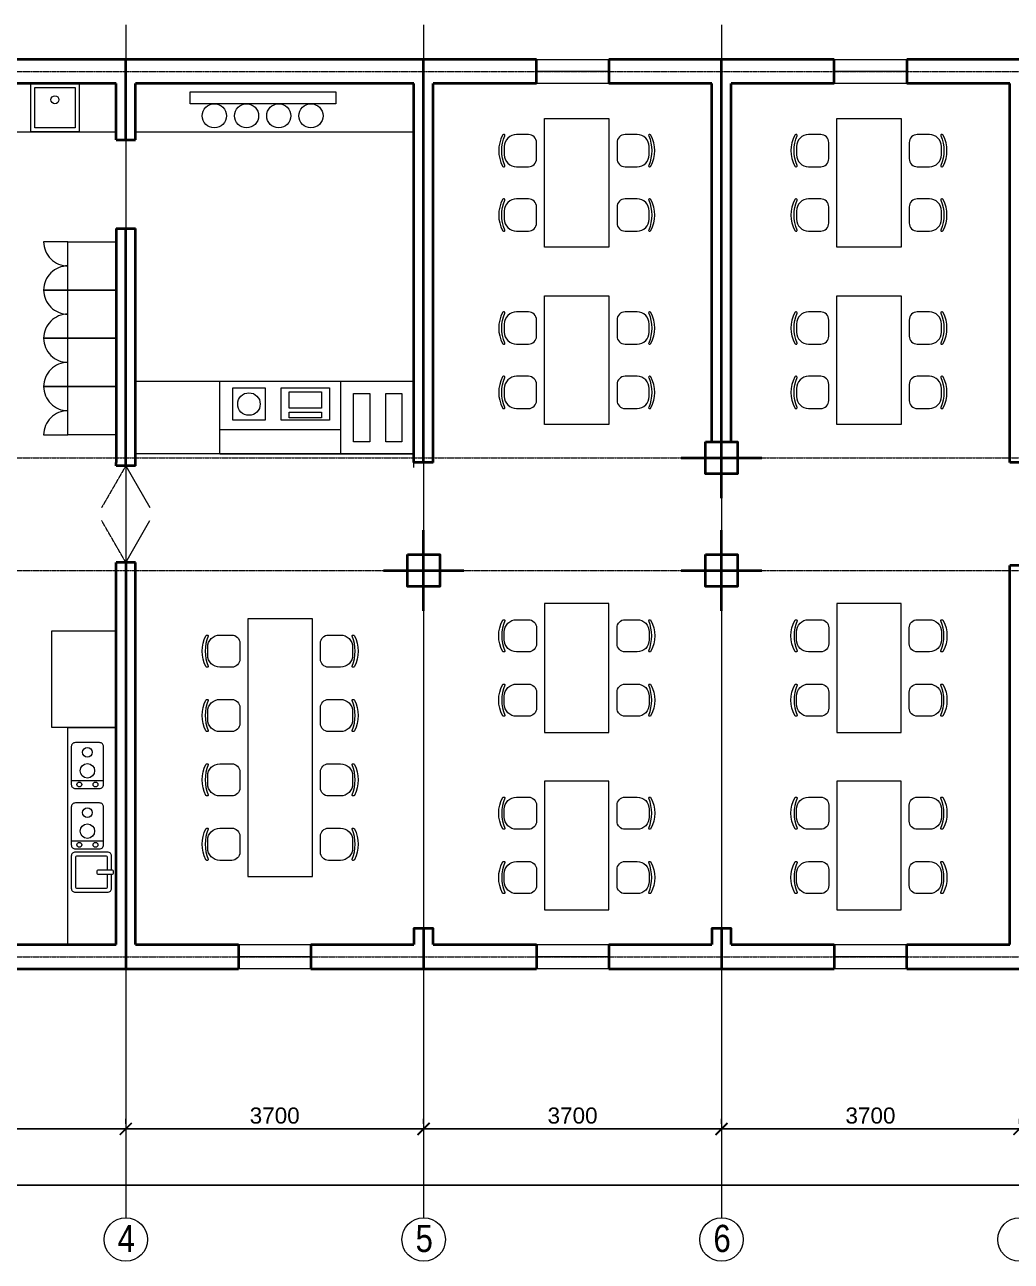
# Model space of a CAD drawing. Header units: millimetres. Extents: x 52 to 69096, y 37 to 64062.
# Drawn here: x 14675 to 26929, y 2065 to 17433 of the extents above; entities that cross this region are included whole.
import ezdxf

# ---------------------------------------------------------------- set-up
doc = ezdxf.new("R2010")
doc.units = ezdxf.units.MM
doc.linetypes.add('ACAD_ISO02W100', pattern=[15, 12, -3])
doc.linetypes.add('ACAD_ISO04W100', pattern=[30, 24, -3, 0, -3])
for name, color, linetype, lineweight, true_color in [('мебель', 7, 'Continuous', 18, 0x000000), ('окна', 7, 'Continuous', 18, 0x000000), ('оси', 7, 'Continuous', 18, 0x000000), ('оси @ 100', 7, 'Continuous', 18, 0x000000), ('перегородки', 7, 'Continuous', 40, 0x000000), ('разрез', 7, 'Continuous', 25, 0x000000), ('разрез @ 5', 7, 'Continuous', 25, 0x000000), ('стены', 7, 'Continuous', 40, 0x000000), ('фасад', 7, 'Continuous', 25, 0x000000), ('фасад @ 100', 7, 'Continuous', 25, 0x000000)]:
    doc.layers.add(name, color=color, linetype=linetype, lineweight=lineweight, true_color=true_color)
doc.styles.get("Standard").update_dxf_attribs({"font": 'arial.ttf'})
doc.styles.add('стиль6', font='ARIALN.TTF')
doc.dimstyles.new('Копиягг', dxfattribs={"dimtxt": 2, "dimasz": 1.5, "dimexe": 1.25, "dimexo": 0.625, "dimtad": 1, "dimdec": 0, "dimtxsty": 'Standard', "dimblk": 'ARCHTICK', "dimcen": 2.5, "dimadec": 0, "dimazin": 0, "dimtfac": 1, "dimtdec": 0, "dimtmove": 0, "dimatfit": 3, "dimfxl": 1, "dimarcsym": 0})

# ---------------------------------------------------------------- blocks, each defined once
blk = doc.blocks.new('_ArchTick')
at = {"color": 0, "linetype": 'ByBlock', "const_width": 0.15}
blk.add_lwpolyline([(-0.5, -0.5), (0.5, 0.5)], dxfattribs=at)
blk = doc.blocks.new('*D51')
at = {"layer": 'Defpoints', "color": 0, "linetype": 'ByBlock', "transparency": 16777216}
for p in [(19630, 3710), (23330, 3710), (23330, 3710)]:
    blk.add_point(p, dxfattribs=at)
at = {"layer": 'оси', "color": 0, "linetype": 'ByBlock', "lineweight": -2, "transparency": 16777216}
for p, q in [((19630, 3773), (19630, 3835)), ((19630, 3710), (23330, 3710)), ((23330, 3773), (23330, 3835))]:
    blk.add_line(p, q, dxfattribs=at)
at = {"layer": 'оси', "color": 0, "linetype": 'ByBlock', "lineweight": -2, "transparency": 16777216, "xscale": 150, "yscale": 150, "zscale": 150, "rotation": 180}
blk.add_blockref('_ArchTick', (19630, 3710), dxfattribs=at)
at = {"layer": 'оси', "color": 0, "linetype": 'ByBlock', "lineweight": -2, "transparency": 16777216, "xscale": 150, "yscale": 150, "zscale": 150}
blk.add_blockref('_ArchTick', (23330, 3710), dxfattribs=at)
at = {"layer": 'оси', "color": 0, "linetype": 'ByBlock', "transparency": 16777216, "insert": (21480, 3875), "char_height": 200, "attachment_point": 5}
blk.add_mtext('3700', dxfattribs=at)
blk = doc.blocks.new('*D52')
at = {"layer": 'Defpoints', "color": 0, "linetype": 'ByBlock', "transparency": 16777216}
for p in [(15930, 3710), (19630, 3710), (19630, 3710)]:
    blk.add_point(p, dxfattribs=at)
at = {"layer": 'оси', "color": 0, "linetype": 'ByBlock', "lineweight": -2, "transparency": 16777216}
for p, q in [((15930, 3773), (15930, 3835)), ((15930, 3710), (19630, 3710)), ((19630, 3773), (19630, 3835))]:
    blk.add_line(p, q, dxfattribs=at)
at = {"layer": 'оси', "color": 0, "linetype": 'ByBlock', "lineweight": -2, "transparency": 16777216, "xscale": 150, "yscale": 150, "zscale": 150, "rotation": 180}
blk.add_blockref('_ArchTick', (15930, 3710), dxfattribs=at)
at = {"layer": 'оси', "color": 0, "linetype": 'ByBlock', "lineweight": -2, "transparency": 16777216, "xscale": 150, "yscale": 150, "zscale": 150}
blk.add_blockref('_ArchTick', (19630, 3710), dxfattribs=at)
at = {"layer": 'оси', "color": 0, "linetype": 'ByBlock', "transparency": 16777216, "insert": (17780, 3875), "char_height": 200, "attachment_point": 5}
blk.add_mtext('3700', dxfattribs=at)
blk = doc.blocks.new('*D53')
at = {"layer": 'Defpoints', "color": 0, "linetype": 'ByBlock', "transparency": 16777216}
for p in [(12230, 3710), (15930, 3710), (15930, 3710)]:
    blk.add_point(p, dxfattribs=at)
at = {"layer": 'оси', "color": 0, "linetype": 'ByBlock', "lineweight": -2, "transparency": 16777216}
for p, q in [((12230, 3773), (12230, 3835)), ((12230, 3710), (15930, 3710)), ((15930, 3773), (15930, 3835))]:
    blk.add_line(p, q, dxfattribs=at)
at = {"layer": 'оси', "color": 0, "linetype": 'ByBlock', "lineweight": -2, "transparency": 16777216, "xscale": 150, "yscale": 150, "zscale": 150, "rotation": 180}
blk.add_blockref('_ArchTick', (12230, 3710), dxfattribs=at)
at = {"layer": 'оси', "color": 0, "linetype": 'ByBlock', "lineweight": -2, "transparency": 16777216, "xscale": 150, "yscale": 150, "zscale": 150}
blk.add_blockref('_ArchTick', (15930, 3710), dxfattribs=at)
at = {"layer": 'оси', "color": 0, "linetype": 'ByBlock', "transparency": 16777216, "insert": (14080, 3875), "char_height": 200, "attachment_point": 5}
blk.add_mtext('3700', dxfattribs=at)
blk = doc.blocks.new('*D56')
at = {"layer": 'Defpoints', "color": 0, "linetype": 'ByBlock', "transparency": 16777216}
for p in [(23330, 3710), (27030, 3710), (27030, 3710)]:
    blk.add_point(p, dxfattribs=at)
at = {"layer": 'оси', "color": 0, "linetype": 'ByBlock', "lineweight": -2, "transparency": 16777216}
for p, q in [((23330, 3773), (23330, 3835)), ((23330, 3710), (27030, 3710)), ((27030, 3773), (27030, 3835))]:
    blk.add_line(p, q, dxfattribs=at)
at = {"layer": 'оси', "color": 0, "linetype": 'ByBlock', "lineweight": -2, "transparency": 16777216, "xscale": 150, "yscale": 150, "zscale": 150, "rotation": 180}
blk.add_blockref('_ArchTick', (23330, 3710), dxfattribs=at)
at = {"layer": 'оси', "color": 0, "linetype": 'ByBlock', "lineweight": -2, "transparency": 16777216, "xscale": 150, "yscale": 150, "zscale": 150}
blk.add_blockref('_ArchTick', (27030, 3710), dxfattribs=at)
at = {"layer": 'оси', "color": 0, "linetype": 'ByBlock', "transparency": 16777216, "insert": (25180, 3875), "char_height": 200, "attachment_point": 5}
blk.add_mtext('3700', dxfattribs=at)
blk = doc.blocks.new('*D81')
at = {"layer": 'Defpoints', "color": 0, "linetype": 'ByBlock', "transparency": 16777216}
for p in [(64030, 3013), (4830, 2605), (64030, 2605)]:
    blk.add_point(p, dxfattribs=at)
at = {"layer": 'фасад', "color": 0, "linetype": 'ByBlock', "lineweight": -2, "transparency": 16777216}
for p, q in [((4830, 2668), (4830, 3138)), ((64030, 2668), (64030, 3138)), ((4830, 3013), (64030, 3013))]:
    blk.add_line(p, q, dxfattribs=at)
at = {"layer": 'фасад', "color": 0, "linetype": 'ByBlock', "lineweight": -2, "transparency": 16777216, "xscale": 150, "yscale": 150, "zscale": 150, "rotation": 180}
blk.add_blockref('_ArchTick', (4830, 3013), dxfattribs=at)
at = {"layer": 'фасад', "color": 0, "linetype": 'ByBlock', "lineweight": -2, "transparency": 16777216, "xscale": 150, "yscale": 150, "zscale": 150}
blk.add_blockref('_ArchTick', (64030, 3013), dxfattribs=at)
at = {"layer": 'фасад', "color": 0, "linetype": 'ByBlock', "transparency": 16777216, "insert": (33673, 3189), "char_height": 200, "attachment_point": 5}
blk.add_mtext('59200', dxfattribs=at)

msp = doc.modelspace()

# ---------------------------------------------------------------- linework, layer by layer
at = {"layer": 'мебель', "linetype": 'ByBlock'}
for p, q in [((19510.3, 13000.7), (16050.3, 13000.7)), ((17100.3, 12100.7), (17100.3, 13000.7)), ((18600.3, 12100.7), (18600.3, 13000.7)), ((19510.3, 12100.7), (16050.3, 12100.7)), ((17100.3, 12100.7), (19510.3, 12100.7)), ((15210.3, 6000.7), (15210.3, 8700.7)), ((15210.3, 8700.7), (15810.3, 8700.7)), ((15253.8, 8040.7), (15653.8, 8040.7)), ((15253.8, 7290.7), (15653.8, 7290.7))]:
    msp.add_line(p, q, dxfattribs=at)
at = {"layer": 'мебель'}
for p, q in [((17447.6, 10047.8), (17447.6, 8447.8)), ((18247.6, 10047.8), (17447.6, 10047.8)), ((18247.6, 8447.8), (18247.6, 10047.8)), ((17447.6, 8447.8), (17447.6, 6847.8)), ((18247.6, 6847.8), (18247.6, 8447.8)), ((17447.6, 6847.8), (18247.6, 6847.8))]:
    msp.add_line(p, q, dxfattribs=at)
at = {"layer": 'мебель', "linetype": 'ByBlock'}
for points in [[(12350.3, 16700.7), (12350.3, 16100.7), (15810.3, 16100.7)], [(16050.3, 16100.7), (19510.3, 16100.7)], [(17100.3, 12400.7), (18600.3, 12400.7)]]:
    msp.add_lwpolyline(points, dxfattribs=at)
for points in [[(14750.3, 16700.7), (15350.3, 16700.7), (15350.3, 16100.7), (14750.3, 16100.7)], [(14800.3, 16650.7), (15300.3, 16650.7), (15300.3, 16150.7), (14800.3, 16150.7)], [(16730.3, 16600.7), (18538.2, 16600.7), (18538.2, 16450.7), (16730.3, 16450.7)], [(17260.3, 12918.7), (17660.3, 12918.7), (17660.3, 12518.7), (17260.3, 12518.7)], [(17860.3, 12918.7), (18460.3, 12918.7), (18460.3, 12518.7), (17860.3, 12518.7)], [(17960.3, 12868.7), (18360.3, 12868.7), (18360.3, 12668.7), (17960.3, 12668.7)], [(18760.3, 12850.7), (18960.3, 12850.7), (18960.3, 12250.7), (18760.3, 12250.7)], [(19160.3, 12850.7), (19360.3, 12850.7), (19360.3, 12250.7), (19160.3, 12250.7)], [(17960.3, 12618.7), (18360.3, 12618.7), (18360.3, 12548.7), (17960.3, 12548.7)], [(15810.3, 8700.7), (15010.3, 8700.7), (15010.3, 9900.7), (15810.3, 9900.7)]]:
    msp.add_lwpolyline(points, close=True, dxfattribs=at)
at = {"layer": 'мебель'}
for points in [[(21132.1, 14667.6), (21132.1, 16267.6), (21932.1, 16267.6), (21932.1, 14667.6)], [(24761.6, 14667.6), (24761.6, 16267.6), (25561.6, 16267.6), (25561.6, 14667.6)], [(15210.3, 14735.7), (15810.3, 14735.7), (15810.3, 14135.7), (15210.3, 14135.7)], [(15210.3, 14135.7), (15810.3, 14135.7), (15810.3, 13535.7), (15210.3, 13535.7)], [(21132.1, 12463.1), (21132.1, 14063.1), (21932.1, 14063.1), (21932.1, 12463.1)], [(24761.6, 12463.1), (24761.6, 14063.1), (25561.6, 14063.1), (25561.6, 12463.1)], [(15210.3, 13535.7), (15810.3, 13535.7), (15810.3, 12935.7), (15210.3, 12935.7)], [(15210.3, 12935.7), (15810.3, 12935.7), (15810.3, 12335.7), (15210.3, 12335.7)], [(21132.1, 10238.4), (21132.1, 8638.4), (21932.1, 8638.4), (21932.1, 10238.4)], [(24761.6, 10238.4), (24761.6, 8638.4), (25561.6, 8638.4), (25561.6, 10238.4)], [(21132.1, 8033.8), (21132.1, 6433.8), (21932.1, 6433.8), (21932.1, 8033.8)], [(24761.6, 8033.8), (24761.6, 6433.8), (25561.6, 6433.8), (25561.6, 8033.8)]]:
    msp.add_lwpolyline(points, close=True, dxfattribs=at)
for points in [[(20638.4, 15681.5, -0.2013542), (20638.4, 16053.8, 0.5360214), (20629.2, 16067.6), (20623.4, 16067.6, 0.2792053), (20610.2, 16059.6, 0.2456229), (20610.2, 15675.7, 0.2792053), (20623.4, 15667.6), (20629.2, 15667.6, 0.5360214)], [(21032.1, 15767.6), (21032.1, 15967.6, 0.4142136), (20932.1, 16067.6), (20782.1, 16067.6, 0.4142136), (20632.1, 15917.6), (20632.1, 15817.6, 0.4142136), (20782.1, 15667.6), (20932.1, 15667.6, 0.4142136)], [(22032.1, 15967.6), (22032.1, 15767.6, 0.4142136), (22132.1, 15667.6), (22282.1, 15667.6, 0.4142136), (22432.1, 15817.6), (22432.1, 15917.6, 0.4142136), (22282.1, 16067.6), (22132.1, 16067.6, 0.4142136)], [(22425.7, 16053.8, -0.2013542), (22425.7, 15681.5, 0.5360214), (22434.9, 15667.6), (22440.7, 15667.6, 0.2792053), (22454, 15675.7, 0.2456229), (22454, 16059.6, 0.2792053), (22440.7, 16067.6), (22434.9, 16067.6, 0.5360214)], [(24268, 15681.5, -0.2013542), (24268, 16053.8, 0.5360214), (24258.8, 16067.6), (24253, 16067.6, 0.2792053), (24239.7, 16059.6, 0.2456229), (24239.7, 15675.7, 0.2792053), (24253, 15667.6), (24258.8, 15667.6, 0.5360214)], [(24661.6, 15767.6), (24661.6, 15967.6, 0.4142136), (24561.6, 16067.6), (24411.6, 16067.6, 0.4142136), (24261.6, 15917.6), (24261.6, 15817.6, 0.4142136), (24411.6, 15667.6), (24561.6, 15667.6, 0.4142136)], [(25661.6, 15967.6), (25661.6, 15767.6, 0.4142136), (25761.6, 15667.6), (25911.6, 15667.6, 0.4142136), (26061.6, 15817.6), (26061.6, 15917.6, 0.4142136), (25911.6, 16067.6), (25761.6, 16067.6, 0.4142136)], [(26055.3, 16053.8, -0.2013542), (26055.3, 15681.5, 0.5360214), (26064.5, 15667.6), (26070.2, 15667.6, 0.2792053), (26083.5, 15675.7, 0.2456229), (26083.5, 16059.6, 0.2792053), (26070.2, 16067.6), (26064.5, 16067.6, 0.5360214)], [(20638.4, 14881.5, -0.2013542), (20638.4, 15253.8, 0.5360214), (20629.2, 15267.6), (20623.4, 15267.6, 0.2792053), (20610.2, 15259.6, 0.2456229), (20610.2, 14875.7, 0.2792053), (20623.4, 14867.6), (20629.2, 14867.6, 0.5360214)], [(21032.1, 14967.6), (21032.1, 15167.6, 0.4142136), (20932.1, 15267.6), (20782.1, 15267.6, 0.4142136), (20632.1, 15117.6), (20632.1, 15017.6, 0.4142136), (20782.1, 14867.6), (20932.1, 14867.6, 0.4142136)], [(22032.1, 15167.6), (22032.1, 14967.6, 0.4142136), (22132.1, 14867.6), (22282.1, 14867.6, 0.4142136), (22432.1, 15017.6), (22432.1, 15117.6, 0.4142136), (22282.1, 15267.6), (22132.1, 15267.6, 0.4142136)], [(22425.7, 15253.8, -0.2013542), (22425.7, 14881.5, 0.5360214), (22434.9, 14867.6), (22440.7, 14867.6, 0.2792053), (22454, 14875.7, 0.2456229), (22454, 15259.6, 0.2792053), (22440.7, 15267.6), (22434.9, 15267.6, 0.5360214)], [(24268, 14881.5, -0.2013542), (24268, 15253.8, 0.5360214), (24258.8, 15267.6), (24253, 15267.6, 0.2792053), (24239.7, 15259.6, 0.2456229), (24239.7, 14875.7, 0.2792053), (24253, 14867.6), (24258.8, 14867.6, 0.5360214)], [(24661.6, 14967.6), (24661.6, 15167.6, 0.4142136), (24561.6, 15267.6), (24411.6, 15267.6, 0.4142136), (24261.6, 15117.6), (24261.6, 15017.6, 0.4142136), (24411.6, 14867.6), (24561.6, 14867.6, 0.4142136)], [(25661.6, 15167.6), (25661.6, 14967.6, 0.4142136), (25761.6, 14867.6), (25911.6, 14867.6, 0.4142136), (26061.6, 15017.6), (26061.6, 15117.6, 0.4142136), (25911.6, 15267.6), (25761.6, 15267.6, 0.4142136)], [(26055.3, 15253.8, -0.2013542), (26055.3, 14881.5, 0.5360214), (26064.5, 14867.6), (26070.2, 14867.6, 0.2792053), (26083.5, 14875.7, 0.2456229), (26083.5, 15259.6, 0.2792053), (26070.2, 15267.6), (26064.5, 15267.6, 0.5360214)], [(20638.4, 13477, -0.2013542), (20638.4, 13849.2, 0.5360214), (20629.2, 13863.1), (20623.4, 13863.1, 0.2792053), (20610.2, 13855.1, 0.2456229), (20610.2, 13471.2, 0.2792053), (20623.4, 13463.1), (20629.2, 13463.1, 0.5360214)], [(21032.1, 13563.1), (21032.1, 13763.1, 0.4142136), (20932.1, 13863.1), (20782.1, 13863.1, 0.4142136), (20632.1, 13713.1), (20632.1, 13613.1, 0.4142136), (20782.1, 13463.1), (20932.1, 13463.1, 0.4142136)], [(22032.1, 13763.1), (22032.1, 13563.1, 0.4142136), (22132.1, 13463.1), (22282.1, 13463.1, 0.4142136), (22432.1, 13613.1), (22432.1, 13713.1, 0.4142136), (22282.1, 13863.1), (22132.1, 13863.1, 0.4142136)], [(22425.7, 13849.2, -0.2013542), (22425.7, 13477, 0.5360214), (22434.9, 13463.1), (22440.7, 13463.1, 0.2792053), (22454, 13471.2, 0.2456229), (22454, 13855.1, 0.2792053), (22440.7, 13863.1), (22434.9, 13863.1, 0.5360214)], [(24268, 13477, -0.2013542), (24268, 13849.2, 0.5360214), (24258.8, 13863.1), (24253, 13863.1, 0.2792053), (24239.7, 13855.1, 0.2456229), (24239.7, 13471.2, 0.2792053), (24253, 13463.1), (24258.8, 13463.1, 0.5360214)], [(24661.6, 13563.1), (24661.6, 13763.1, 0.4142136), (24561.6, 13863.1), (24411.6, 13863.1, 0.4142136), (24261.6, 13713.1), (24261.6, 13613.1, 0.4142136), (24411.6, 13463.1), (24561.6, 13463.1, 0.4142136)], [(25661.6, 13763.1), (25661.6, 13563.1, 0.4142136), (25761.6, 13463.1), (25911.6, 13463.1, 0.4142136), (26061.6, 13613.1), (26061.6, 13713.1, 0.4142136), (25911.6, 13863.1), (25761.6, 13863.1, 0.4142136)], [(26055.3, 13849.2, -0.2013542), (26055.3, 13477, 0.5360214), (26064.5, 13463.1), (26070.2, 13463.1, 0.2792053), (26083.5, 13471.2, 0.2456229), (26083.5, 13855.1, 0.2792053), (26070.2, 13863.1), (26064.5, 13863.1, 0.5360214)], [(20638.4, 12677, -0.2013542), (20638.4, 13049.2, 0.5360214), (20629.2, 13063.1), (20623.4, 13063.1, 0.2792053), (20610.2, 13055.1, 0.2456229), (20610.2, 12671.2, 0.2792053), (20623.4, 12663.1), (20629.2, 12663.1, 0.5360214)], [(21032.1, 12763.1), (21032.1, 12963.1, 0.4142136), (20932.1, 13063.1), (20782.1, 13063.1, 0.4142136), (20632.1, 12913.1), (20632.1, 12813.1, 0.4142136), (20782.1, 12663.1), (20932.1, 12663.1, 0.4142136)], [(22032.1, 12963.1), (22032.1, 12763.1, 0.4142136), (22132.1, 12663.1), (22282.1, 12663.1, 0.4142136), (22432.1, 12813.1), (22432.1, 12913.1, 0.4142136), (22282.1, 13063.1), (22132.1, 13063.1, 0.4142136)], [(22425.7, 13049.2, -0.2013542), (22425.7, 12677, 0.5360214), (22434.9, 12663.1), (22440.7, 12663.1, 0.2792053), (22454, 12671.2, 0.2456229), (22454, 13055.1, 0.2792053), (22440.7, 13063.1), (22434.9, 13063.1, 0.5360214)], [(24268, 12677, -0.2013542), (24268, 13049.2, 0.5360214), (24258.8, 13063.1), (24253, 13063.1, 0.2792053), (24239.7, 13055.1, 0.2456229), (24239.7, 12671.2, 0.2792053), (24253, 12663.1), (24258.8, 12663.1, 0.5360214)], [(24661.6, 12763.1), (24661.6, 12963.1, 0.4142136), (24561.6, 13063.1), (24411.6, 13063.1, 0.4142136), (24261.6, 12913.1), (24261.6, 12813.1, 0.4142136), (24411.6, 12663.1), (24561.6, 12663.1, 0.4142136)], [(25661.6, 12963.1), (25661.6, 12763.1, 0.4142136), (25761.6, 12663.1), (25911.6, 12663.1, 0.4142136), (26061.6, 12813.1), (26061.6, 12913.1, 0.4142136), (25911.6, 13063.1), (25761.6, 13063.1, 0.4142136)], [(26055.3, 13049.2, -0.2013542), (26055.3, 12677, 0.5360214), (26064.5, 12663.1), (26070.2, 12663.1, 0.2792053), (26083.5, 12671.2, 0.2456229), (26083.5, 13055.1, 0.2792053), (26070.2, 13063.1), (26064.5, 13063.1, 0.5360214)], [(20638.4, 10024.5, 0.2013542), (20638.4, 9652.2, -0.5360214), (20629.2, 9638.4), (20623.4, 9638.4, -0.2792053), (20610.2, 9646.4, -0.2456229), (20610.2, 10030.3, -0.2792053), (20623.4, 10038.4), (20629.2, 10038.4, -0.5360214)], [(21032.1, 9938.4), (21032.1, 9738.4, -0.4142136), (20932.1, 9638.4), (20782.1, 9638.4, -0.4142136), (20632.1, 9788.4), (20632.1, 9888.4, -0.4142136), (20782.1, 10038.4), (20932.1, 10038.4, -0.4142136)], [(22032.1, 9738.4), (22032.1, 9938.4, -0.4142136), (22132.1, 10038.4), (22282.1, 10038.4, -0.4142136), (22432.1, 9888.4), (22432.1, 9788.4, -0.4142136), (22282.1, 9638.4), (22132.1, 9638.4, -0.4142136)], [(22425.7, 9652.2, 0.2013542), (22425.7, 10024.5, -0.5360214), (22434.9, 10038.4), (22440.7, 10038.4, -0.2792053), (22454, 10030.3, -0.2456229), (22454, 9646.4, -0.2792053), (22440.7, 9638.4), (22434.9, 9638.4, -0.5360214)], [(24268, 10024.5, 0.2013542), (24268, 9652.2, -0.5360214), (24258.8, 9638.4), (24253, 9638.4, -0.2792053), (24239.7, 9646.4, -0.2456229), (24239.7, 10030.3, -0.2792053), (24253, 10038.4), (24258.8, 10038.4, -0.5360214)], [(24661.6, 9938.4), (24661.6, 9738.4, -0.4142136), (24561.6, 9638.4), (24411.6, 9638.4, -0.4142136), (24261.6, 9788.4), (24261.6, 9888.4, -0.4142136), (24411.6, 10038.4), (24561.6, 10038.4, -0.4142136)], [(25661.6, 9738.4), (25661.6, 9938.4, -0.4142136), (25761.6, 10038.4), (25911.6, 10038.4, -0.4142136), (26061.6, 9888.4), (26061.6, 9788.4, -0.4142136), (25911.6, 9638.4), (25761.6, 9638.4, -0.4142136)], [(26055.3, 9652.2, 0.2013542), (26055.3, 10024.5, -0.5360214), (26064.5, 10038.4), (26070.2, 10038.4, -0.2792053), (26083.5, 10030.3, -0.2456229), (26083.5, 9646.4, -0.2792053), (26070.2, 9638.4), (26064.5, 9638.4, -0.5360214)], [(16954, 9833.9, 0.2013542), (16954, 9461.7, -0.5360214), (16944.7, 9447.8), (16939, 9447.8, -0.2792053), (16925.7, 9455.8, -0.2456229), (16925.7, 9839.7, -0.2792053), (16939, 9847.8), (16944.7, 9847.8, -0.5360214)], [(17347.6, 9747.8), (17347.6, 9547.8, -0.4142136), (17247.6, 9447.8), (17097.6, 9447.8, -0.4142136), (16947.6, 9597.8), (16947.6, 9697.8, -0.4142136), (17097.6, 9847.8), (17247.6, 9847.8, -0.4142136)], [(18347.6, 9547.8), (18347.6, 9747.8, -0.4142136), (18447.6, 9847.8), (18597.6, 9847.8, -0.4142136), (18747.6, 9697.8), (18747.6, 9597.8, -0.4142136), (18597.6, 9447.8), (18447.6, 9447.8, -0.4142136)], [(18741.3, 9461.7, 0.2013542), (18741.3, 9833.9, -0.5360214), (18750.5, 9847.8), (18756.2, 9847.8, -0.2792053), (18769.5, 9839.7, -0.2456229), (18769.5, 9455.8, -0.2792053), (18756.2, 9447.8), (18750.5, 9447.8, -0.5360214)], [(20638.4, 9224.5, 0.2013542), (20638.4, 8852.2, -0.5360214), (20629.2, 8838.4), (20623.4, 8838.4, -0.2792053), (20610.2, 8846.4, -0.2456229), (20610.2, 9230.3, -0.2792053), (20623.4, 9238.4), (20629.2, 9238.4, -0.5360214)], [(21032.1, 9138.4), (21032.1, 8938.4, -0.4142136), (20932.1, 8838.4), (20782.1, 8838.4, -0.4142136), (20632.1, 8988.4), (20632.1, 9088.4, -0.4142136), (20782.1, 9238.4), (20932.1, 9238.4, -0.4142136)], [(22032.1, 8938.4), (22032.1, 9138.4, -0.4142136), (22132.1, 9238.4), (22282.1, 9238.4, -0.4142136), (22432.1, 9088.4), (22432.1, 8988.4, -0.4142136), (22282.1, 8838.4), (22132.1, 8838.4, -0.4142136)], [(22425.7, 8852.2, 0.2013542), (22425.7, 9224.5, -0.5360214), (22434.9, 9238.4), (22440.7, 9238.4, -0.2792053), (22454, 9230.3, -0.2456229), (22454, 8846.4, -0.2792053), (22440.7, 8838.4), (22434.9, 8838.4, -0.5360214)], [(24268, 9224.5, 0.2013542), (24268, 8852.2, -0.5360214), (24258.8, 8838.4), (24253, 8838.4, -0.2792053), (24239.7, 8846.4, -0.2456229), (24239.7, 9230.3, -0.2792053), (24253, 9238.4), (24258.8, 9238.4, -0.5360214)], [(24661.6, 9138.4), (24661.6, 8938.4, -0.4142136), (24561.6, 8838.4), (24411.6, 8838.4, -0.4142136), (24261.6, 8988.4), (24261.6, 9088.4, -0.4142136), (24411.6, 9238.4), (24561.6, 9238.4, -0.4142136)], [(25661.6, 8938.4), (25661.6, 9138.4, -0.4142136), (25761.6, 9238.4), (25911.6, 9238.4, -0.4142136), (26061.6, 9088.4), (26061.6, 8988.4, -0.4142136), (25911.6, 8838.4), (25761.6, 8838.4, -0.4142136)], [(26055.3, 8852.2, 0.2013542), (26055.3, 9224.5, -0.5360214), (26064.5, 9238.4), (26070.2, 9238.4, -0.2792053), (26083.5, 9230.3, -0.2456229), (26083.5, 8846.4, -0.2792053), (26070.2, 8838.4), (26064.5, 8838.4, -0.5360214)], [(16954, 9033.9, 0.2013542), (16954, 8661.7, -0.5360214), (16944.7, 8647.8), (16939, 8647.8, -0.2792053), (16925.7, 8655.8, -0.2456229), (16925.7, 9039.7, -0.2792053), (16939, 9047.8), (16944.7, 9047.8, -0.5360214)], [(17347.6, 8947.8), (17347.6, 8747.8, -0.4142136), (17247.6, 8647.8), (17097.6, 8647.8, -0.4142136), (16947.6, 8797.8), (16947.6, 8897.8, -0.4142136), (17097.6, 9047.8), (17247.6, 9047.8, -0.4142136)], [(18347.6, 8747.8), (18347.6, 8947.8, -0.4142136), (18447.6, 9047.8), (18597.6, 9047.8, -0.4142136), (18747.6, 8897.8), (18747.6, 8797.8, -0.4142136), (18597.6, 8647.8), (18447.6, 8647.8, -0.4142136)], [(18741.3, 8661.7, 0.2013542), (18741.3, 9033.9, -0.5360214), (18750.5, 9047.8), (18756.2, 9047.8, -0.2792053), (18769.5, 9039.7, -0.2456229), (18769.5, 8655.8, -0.2792053), (18756.2, 8647.8), (18750.5, 8647.8, -0.5360214)], [(16954, 8233.9, 0.2013542), (16954, 7861.7, -0.5360214), (16944.7, 7847.8), (16939, 7847.8, -0.2792053), (16925.7, 7855.8, -0.2456229), (16925.7, 8239.7, -0.2792053), (16939, 8247.8), (16944.7, 8247.8, -0.5360214)], [(17347.6, 8147.8), (17347.6, 7947.8, -0.4142136), (17247.6, 7847.8), (17097.6, 7847.8, -0.4142136), (16947.6, 7997.8), (16947.6, 8097.8, -0.4142136), (17097.6, 8247.8), (17247.6, 8247.8, -0.4142136)], [(18347.6, 7947.8), (18347.6, 8147.8, -0.4142136), (18447.6, 8247.8), (18597.6, 8247.8, -0.4142136), (18747.6, 8097.8), (18747.6, 7997.8, -0.4142136), (18597.6, 7847.8), (18447.6, 7847.8, -0.4142136)], [(18741.3, 7861.7, 0.2013542), (18741.3, 8233.9, -0.5360214), (18750.5, 8247.8), (18756.2, 8247.8, -0.2792053), (18769.5, 8239.7, -0.2456229), (18769.5, 7855.8, -0.2792053), (18756.2, 7847.8), (18750.5, 7847.8, -0.5360214)], [(20638.4, 7820, 0.2013542), (20638.4, 7447.7, -0.5360214), (20629.2, 7433.8), (20623.4, 7433.8, -0.2792053), (20610.2, 7441.9, -0.2456229), (20610.2, 7825.8, -0.2792053), (20623.4, 7833.8), (20629.2, 7833.8, -0.5360214)], [(21032.1, 7733.8), (21032.1, 7533.8, -0.4142136), (20932.1, 7433.8), (20782.1, 7433.8, -0.4142136), (20632.1, 7583.8), (20632.1, 7683.8, -0.4142136), (20782.1, 7833.8), (20932.1, 7833.8, -0.4142136)], [(22032.1, 7533.8), (22032.1, 7733.8, -0.4142136), (22132.1, 7833.8), (22282.1, 7833.8, -0.4142136), (22432.1, 7683.8), (22432.1, 7583.8, -0.4142136), (22282.1, 7433.8), (22132.1, 7433.8, -0.4142136)], [(22425.7, 7447.7, 0.2013542), (22425.7, 7820, -0.5360214), (22434.9, 7833.8), (22440.7, 7833.8, -0.2792053), (22454, 7825.8, -0.2456229), (22454, 7441.9, -0.2792053), (22440.7, 7433.8), (22434.9, 7433.8, -0.5360214)], [(24268, 7820, 0.2013542), (24268, 7447.7, -0.5360214), (24258.8, 7433.8), (24253, 7433.8, -0.2792053), (24239.7, 7441.9, -0.2456229), (24239.7, 7825.8, -0.2792053), (24253, 7833.8), (24258.8, 7833.8, -0.5360214)], [(24661.6, 7733.8), (24661.6, 7533.8, -0.4142136), (24561.6, 7433.8), (24411.6, 7433.8, -0.4142136), (24261.6, 7583.8), (24261.6, 7683.8, -0.4142136), (24411.6, 7833.8), (24561.6, 7833.8, -0.4142136)], [(25661.6, 7533.8), (25661.6, 7733.8, -0.4142136), (25761.6, 7833.8), (25911.6, 7833.8, -0.4142136), (26061.6, 7683.8), (26061.6, 7583.8, -0.4142136), (25911.6, 7433.8), (25761.6, 7433.8, -0.4142136)], [(26055.3, 7447.7, 0.2013542), (26055.3, 7820, -0.5360214), (26064.5, 7833.8), (26070.2, 7833.8, -0.2792053), (26083.5, 7825.8, -0.2456229), (26083.5, 7441.9, -0.2792053), (26070.2, 7433.8), (26064.5, 7433.8, -0.5360214)], [(16954, 7433.9, 0.2013542), (16954, 7061.7, -0.5360214), (16944.7, 7047.8), (16939, 7047.8, -0.2792053), (16925.7, 7055.8, -0.2456229), (16925.7, 7439.7, -0.2792053), (16939, 7447.8), (16944.7, 7447.8, -0.5360214)], [(17347.6, 7347.8), (17347.6, 7147.8, -0.4142136), (17247.6, 7047.8), (17097.6, 7047.8, -0.4142136), (16947.6, 7197.8), (16947.6, 7297.8, -0.4142136), (17097.6, 7447.8), (17247.6, 7447.8, -0.4142136)], [(18347.6, 7147.8), (18347.6, 7347.8, -0.4142136), (18447.6, 7447.8), (18597.6, 7447.8, -0.4142136), (18747.6, 7297.8), (18747.6, 7197.8, -0.4142136), (18597.6, 7047.8), (18447.6, 7047.8, -0.4142136)], [(18741.3, 7061.7, 0.2013542), (18741.3, 7433.9, -0.5360214), (18750.5, 7447.8), (18756.2, 7447.8, -0.2792053), (18769.5, 7439.7, -0.2456229), (18769.5, 7055.8, -0.2792053), (18756.2, 7047.8), (18750.5, 7047.8, -0.5360214)], [(20638.4, 7020, 0.2013542), (20638.4, 6647.7, -0.5360214), (20629.2, 6633.8), (20623.4, 6633.8, -0.2792053), (20610.2, 6641.9, -0.2456229), (20610.2, 7025.8, -0.2792053), (20623.4, 7033.8), (20629.2, 7033.8, -0.5360214)], [(21032.1, 6933.8), (21032.1, 6733.8, -0.4142136), (20932.1, 6633.8), (20782.1, 6633.8, -0.4142136), (20632.1, 6783.8), (20632.1, 6883.8, -0.4142136), (20782.1, 7033.8), (20932.1, 7033.8, -0.4142136)], [(22032.1, 6733.8), (22032.1, 6933.8, -0.4142136), (22132.1, 7033.8), (22282.1, 7033.8, -0.4142136), (22432.1, 6883.8), (22432.1, 6783.8, -0.4142136), (22282.1, 6633.8), (22132.1, 6633.8, -0.4142136)], [(22425.7, 6647.7, 0.2013542), (22425.7, 7020, -0.5360214), (22434.9, 7033.8), (22440.7, 7033.8, -0.2792053), (22454, 7025.8, -0.2456229), (22454, 6641.9, -0.2792053), (22440.7, 6633.8), (22434.9, 6633.8, -0.5360214)], [(24268, 7020, 0.2013542), (24268, 6647.7, -0.5360214), (24258.8, 6633.8), (24253, 6633.8, -0.2792053), (24239.7, 6641.9, -0.2456229), (24239.7, 7025.8, -0.2792053), (24253, 7033.8), (24258.8, 7033.8, -0.5360214)], [(24661.6, 6933.8), (24661.6, 6733.8, -0.4142136), (24561.6, 6633.8), (24411.6, 6633.8, -0.4142136), (24261.6, 6783.8), (24261.6, 6883.8, -0.4142136), (24411.6, 7033.8), (24561.6, 7033.8, -0.4142136)], [(25661.6, 6733.8), (25661.6, 6933.8, -0.4142136), (25761.6, 7033.8), (25911.6, 7033.8, -0.4142136), (26061.6, 6883.8), (26061.6, 6783.8, -0.4142136), (25911.6, 6633.8), (25761.6, 6633.8, -0.4142136)], [(26055.3, 6647.7, 0.2013542), (26055.3, 7020, -0.5360214), (26064.5, 7033.8), (26070.2, 7033.8, -0.2792053), (26083.5, 7025.8, -0.2456229), (26083.5, 6641.9, -0.2792053), (26070.2, 6633.8), (26064.5, 6633.8, -0.5360214)]]:
    msp.add_lwpolyline(points, format="xyb", close=True, dxfattribs=at)
for points in [[(15210.3, 14735.7), (14910.3, 14735.7), (14910.3, 14735.7, 0.4142136), (15210.3, 14435.7), (15210.3, 14435.7), (15210.3, 14435.7, 0.4142136), (14910.3, 14135.7), (14910.3, 14135.7), (15210.3, 14135.7), (14910.3, 14135.7), (14910.3, 14135.7, 0.4142136), (15210.3, 13835.7), (15210.3, 13835.7), (15210.3, 13835.7, 0.4142136), (14910.3, 13535.7), (14910.3, 13535.7), (15210.3, 13535.7), (14910.3, 13535.7)], [(14910.3, 13535.7), (14910.3, 13535.7, 0.4142136), (15210.3, 13235.7), (15210.3, 13235.7), (15210.3, 13235.7, 0.4142136), (14910.3, 12935.7), (14910.3, 12935.7), (15210.3, 12935.7), (14910.3, 12935.7), (14910.3, 12935.7, 0.4142136), (15210.3, 12635.7), (15210.3, 12635.7), (15210.3, 12635.7, 0.4142136), (14910.3, 12335.7), (14910.3, 12335.7), (15210.3, 12335.7)]]:
    msp.add_lwpolyline(points, format="xyb", dxfattribs=at)
at = {"layer": 'мебель', "linetype": 'ByBlock'}
for points in [[(15603.8, 8510.7), (15303.8, 8510.7, 0.4142136), (15253.8, 8460.7), (15253.8, 7990.7, 0.4142136), (15303.8, 7940.7), (15603.8, 7940.7, 0.4142136), (15653.8, 7990.7), (15653.8, 8460.7, 0.4142136)], [(15603.8, 7760.7), (15303.8, 7760.7, 0.4142136), (15253.8, 7710.7), (15253.8, 7240.7, 0.4142136), (15303.8, 7190.7), (15603.8, 7190.7, 0.4142136), (15653.8, 7240.7), (15653.8, 7710.7, 0.4142136)], [(15753.8, 6870.7), (15593.8, 6870.7, -0.4142136), (15573.8, 6890.7), (15573.8, 6910.7, -0.4142136), (15593.8, 6930.7), (15753.8, 6930.7, -0.4142136), (15773.8, 6910.7), (15773.8, 6890.7, -0.4142136)]]:
    msp.add_lwpolyline(points, format="xyb", close=True, dxfattribs=at)
for points in [[(15753.8, 6930.7), (15753.8, 7100.7, 0.4142136), (15703.8, 7150.7), (15303.8, 7150.7, 0.4142136), (15253.8, 7100.7), (15253.8, 6700.7, 0.4142136), (15303.8, 6650.7), (15703.8, 6650.7, 0.4142136), (15753.8, 6700.7), (15753.8, 6870.7)], [(15703.8, 6930.7), (15703.8, 7080.7, 0.4142136), (15683.8, 7100.7), (15323.8, 7100.7, 0.4142136), (15303.8, 7080.7), (15303.8, 6720.7, 0.4142136), (15323.8, 6700.7), (15683.8, 6700.7, 0.4142136), (15703.8, 6720.7), (15703.8, 6870.7)]]:
    msp.add_lwpolyline(points, format="xyb", dxfattribs=at)
for centre, radius in [((15050.3, 16500.7), 50), ((17030.3, 16300.7), 150), ((17430.3, 16300.7), 150), ((17830.3, 16300.7), 150), ((18230.3, 16300.7), 150), ((17460.3, 12718.7), 140), ((15453.8, 8390.7), 60), ((15453.8, 8160.7), 90), ((15353.8, 7990.7), 30), ((15553.8, 7990.7), 30), ((15453.8, 7640.7), 60), ((15453.8, 7410.7), 90), ((15353.8, 7240.7), 30), ((15553.8, 7240.7), 30)]:
    msp.add_circle(centre, radius, dxfattribs=at)
at = {"layer": 'окна', "linetype": 'ByBlock'}
for p, q in [((21930.3, 16850.7), (21030.3, 16850.7)), ((25630.3, 16850.7), (24730.3, 16850.7)), ((18230.3, 5850.7), (17330.3, 5850.7)), ((21930.3, 5850.7), (21030.3, 5850.7)), ((25630.3, 5850.7), (24730.3, 5850.7))]:
    msp.add_line(p, q, dxfattribs=at)
at = {"layer": 'окна'}
for points in [[(21030.3, 16700.7), (21030.3, 17000.7), (21930.3, 17000.7), (21930.3, 16700.7)], [(24730.3, 16700.7), (24730.3, 17000.7), (25630.3, 17000.7), (25630.3, 16700.7)], [(17330.3, 5700.7), (17330.3, 6000.7), (18230.3, 6000.7), (18230.3, 5700.7)], [(21030.3, 5700.7), (21030.3, 6000.7), (21930.3, 6000.7), (21930.3, 5700.7)], [(24730.3, 5700.7), (24730.3, 6000.7), (25630.3, 6000.7), (25630.3, 5700.7)]]:
    msp.add_lwpolyline(points, close=True, dxfattribs=at)
at = {"layer": 'оси', "linetype": 'ACAD_ISO04W100', "ltscale": 0.5}
for p, q in [((15930.3, 17432.6), (15930.3, 2605.3)), ((19630.3, 17432.6), (19630.3, 2605.3)), ((23330.3, 17432.6), (23330.3, 2605.3))]:
    msp.add_line(p, q, dxfattribs=at)
at = {"layer": 'оси', "linetype": 'ACAD_ISO04W100'}
for p, q in [((4330.3, 16850.7), (68076.4, 16850.7)), ((4330.3, 12050.7), (68076.4, 12050.7)), ((4330.3, 10650.7), (68076.4, 10650.7)), ((4330.3, 5850.7), (68076.4, 5850.7))]:
    msp.add_line(p, q, dxfattribs=at)
at = {"layer": 'оси'}
msp.add_line((19510.3, 11930.7), (19510.3, 14900.7), dxfattribs=at)
at = {"layer": 'перегородки'}
for p, q in [((15930.3, 16000.7), (15930.3, 17000.7)), ((19630.3, 11990.7), (19630.3, 17000.7)), ((23330.3, 11930.7), (23330.3, 17000.7)), ((15810.3, 16000.7), (15810.3, 16700.7)), ((16050.3, 16000.7), (16050.3, 16700.7)), ((19510.3, 11990.7), (19510.3, 16700.7)), ((19750.3, 11990.7), (19750.3, 16700.7)), ((23210.3, 12250.7), (23210.3, 16700.7)), ((23450.3, 12250.7), (23450.3, 16700.7)), ((26910.3, 11990.7), (26910.3, 16700.7)), ((15930.3, 11950.7), (15930.3, 14900.7)), ((16050.3, 11950.7), (16050.3, 14900.7)), ((23330.3, 11550.7), (23330.3, 12550.7)), ((15810.3, 11950.7), (15810.3, 11990.7)), ((19750.3, 11990.7), (19510.3, 11990.7)), ((22830.3, 12050.7), (23830.3, 12050.7)), ((35880.3, 11990.7), (26910.3, 11990.7)), ((19630.3, 10150.7), (19630.3, 11150.7)), ((23330.3, 10150.7), (23330.3, 11150.7)), ((15810.3, 6000.7), (15810.3, 10750.7)), ((15810.3, 10710.7), (15810.3, 10750.7)), ((15930.3, 10750.7), (15930.3, 5700.7)), ((16050.3, 6000.7), (16050.3, 10750.7)), ((19130.3, 10650.7), (20130.3, 10650.7)), ((22830.3, 10650.7), (23830.3, 10650.7)), ((26910.3, 6000.7), (26910.3, 10710.7)), ((28480.3, 10710.7), (26910.3, 10710.7))]:
    msp.add_line(p, q, dxfattribs=at)
at = {"layer": 'перегородки', "linetype": 'ByBlock'}
for p, q in [((15810.3, 16000.7), (16050.3, 16000.7)), ((15810.3, 14900.7), (16050.3, 14900.7)), ((15810.3, 14900.7), (15810.3, 11990.7)), ((16050.3, 11950.7), (15810.3, 11950.7)), ((16050.3, 10750.7), (15810.3, 10750.7))]:
    msp.add_line(p, q, dxfattribs=at)
at = {"layer": 'перегородки', "linetype": 'ACAD_ISO02W100', "lineweight": 18, "ltscale": 0.3}
for p, q in [((15930.3, 11950.7), (15630.3, 11431.1)), ((15930.3, 10750.7), (15630.3, 11270.4))]:
    msp.add_line(p, q, dxfattribs=at)
at = {"layer": 'перегородки', "linetype": 'ByBlock', "lineweight": 18}
for p, q in [((15930.3, 11950.7), (16230.3, 11431.1)), ((15930.3, 10750.7), (16230.3, 11270.4))]:
    msp.add_line(p, q, dxfattribs=at)
at = {"layer": 'перегородки'}
for points in [[(23130.3, 12250.7), (23530.3, 12250.7), (23530.3, 11850.7), (23130.3, 11850.7)], [(19430.3, 10850.7), (19830.3, 10850.7), (19830.3, 10450.7), (19430.3, 10450.7)], [(23130.3, 10850.7), (23530.3, 10850.7), (23530.3, 10450.7), (23130.3, 10450.7)]]:
    msp.add_lwpolyline(points, close=True, dxfattribs=at)
for points in [[(19750.3, 6000.7), (19750.3, 6200.7), (19510.3, 6200.7), (19510.3, 6000.7)], [(19630.3, 6200.7), (19630.3, 5700.7)], [(23450.3, 6000.7), (23450.3, 6200.7), (23210.3, 6200.7), (23210.3, 6000.7)], [(23330.3, 6200.7), (23330.3, 5700.7)]]:
    msp.add_lwpolyline(points, dxfattribs=at)
at = {"layer": 'разрез', "linetype": 'ByBlock', "lineweight": 18}
for centre in [(15930.3, 2335.3), (19630.3, 2335.3), (23330.3, 2335.3), (27030.3, 2335.3)]:
    msp.add_circle(centre, 270, dxfattribs=at)
at = {"layer": 'стены'}
for p, q in [((21030.3, 17000.7), (4650.3, 17000.7)), ((24730.3, 17000.7), (21930.3, 17000.7)), ((30730.3, 17000.7), (25630.3, 17000.7)), ((15810.3, 16700.7), (12350.3, 16700.7)), ((19510.3, 16700.7), (16050.3, 16700.7)), ((21030.3, 16700.7), (19750.3, 16700.7)), ((23210.3, 16700.7), (21930.3, 16700.7)), ((24730.3, 16700.7), (23450.3, 16700.7)), ((26910.3, 16700.7), (25630.3, 16700.7)), ((14530.3, 6000.7), (15810.3, 6000.7)), ((16050.3, 6000.7), (17330.3, 6000.7)), ((18230.3, 6000.7), (19510.3, 6000.7)), ((19750.3, 6000.7), (21030.3, 6000.7)), ((21930.3, 6000.7), (23210.3, 6000.7)), ((23450.3, 6000.7), (24730.3, 6000.7)), ((25630.3, 6000.7), (26910.3, 6000.7)), ((14530.3, 5700.7), (17330.3, 5700.7)), ((18230.3, 5700.7), (21030.3, 5700.7)), ((21930.3, 5700.7), (24730.3, 5700.7)), ((25630.3, 5700.7), (28430.3, 5700.7))]:
    msp.add_line(p, q, dxfattribs=at)
at = {"layer": 'стены', "linetype": 'ByBlock'}
for p, q in [((21030.3, 16700.7), (21030.3, 17000.7)), ((21930.3, 17000.7), (21930.3, 16700.7)), ((24730.3, 16700.7), (24730.3, 17000.7)), ((25630.3, 17000.7), (25630.3, 16700.7)), ((17330.3, 6000.7), (17330.3, 5700.7)), ((18230.3, 6000.7), (18230.3, 5700.7)), ((21030.3, 6000.7), (21030.3, 5700.7)), ((21930.3, 6000.7), (21930.3, 5700.7)), ((24730.3, 6000.7), (24730.3, 5700.7)), ((25630.3, 5700.7), (25630.3, 6000.7))]:
    msp.add_line(p, q, dxfattribs=at)

# ---------------------------------------------------------------- texts
at = {"layer": 'разрез @ 5', "linetype": 'ByBlock', "lineweight": 18, "char_height": 337.5, "attachment_point": 1, "style": 'стиль6'}
for s, insert in [('4', (15829.7, 2517.8)), ('5', (19529.7, 2517.8)), ('6', (23229.7, 2517.8))]:
    msp.add_mtext_dynamic_manual_height_columns(s, width=253.168, gutter_width=75, heights=[0], dxfattribs=dict(at, insert=insert))

# ---------------------------------------------------------------- dimensions: what is measured, and where the dimension line sits
at = {"layer": 'оси @ 100', "linetype": 'ByBlock'}
for base, p1, p2, picture, middle in [((15930.3, 3710.1), (12230.3, 3710.1), (15930.3, 3710.1), '*D53', (14080.3, 3874.8)), ((19630.3, 3710.1), (15930.3, 3710.1), (19630.3, 3710.1), '*D52', (17780.3, 3874.8)), ((23330.3, 3710.1), (19630.3, 3710.1), (23330.3, 3710.1), '*D51', (21480.3, 3874.8)), ((27030.3, 3710.1), (23330.3, 3710.1), (27030.3, 3710.1), '*D56', (25180.3, 3874.8))]:
    dim = msp.add_linear_dim(base=base, p1=p1, p2=p2, dimstyle='Копиягг', override={"dimscale": 100, "dimtix": 0, "dimtofl": 1, "dimtmove": 0, "dimatfit": 3}, dxfattribs=at)
    dim.commit()
    dim.dimension.update_dxf_attribs({"geometry": picture, "text_midpoint": middle})
at = {"layer": 'фасад @ 100', "linetype": 'ByBlock'}
dim = msp.add_linear_dim(base=(64030.3, 3013), p1=(4830.3, 2605.3), p2=(64030.3, 2605.3), dimstyle='Копиягг', override={"dimscale": 100, "dimtix": 0, "dimtofl": 1, "dimtmove": 2, "dimatfit": 3}, dxfattribs=at)
dim.commit()
dim.dimension.update_dxf_attribs({"geometry": '*D81', "text_midpoint": (33673.4, 3188.6), "dimtype": 160})

doc.saveas('drawing.dxf')
